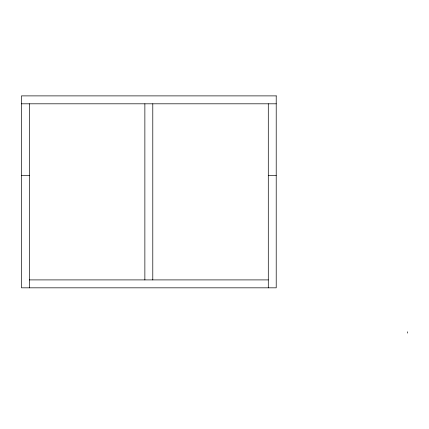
<?xml version="1.0" encoding="UTF-8"?>
<svg xmlns="http://www.w3.org/2000/svg" width="429" height="429" viewBox="0 0 429 429"><rect width="100%" height="100%" fill="white"/><g stroke="black" fill="none" stroke-linecap="round" stroke-linejoin="round"><path stroke-width="0.64" d="M21.45 103.807L276.212 103.807M21.45 175.418L29.37 175.418M268.291 175.418L276.212 175.418M29.37 279.906L268.291 279.906M407.55 331.794L407.55 333.113M268.291 103.807L268.291 287.827M152.788 103.807L152.788 279.906M144.868 103.807L144.868 279.906M29.37 103.807L29.37 287.827M276.212 95.887L21.45 95.887L21.45 287.827L276.212 287.827L276.212 95.887"/></g></svg>
